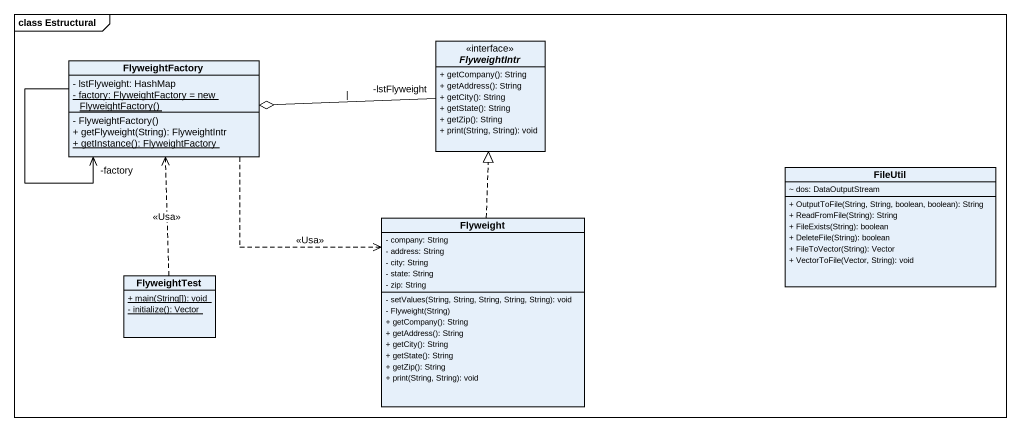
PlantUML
@startuml
mainframe class Estructural
hide circle
hide empty members
skinparam classAttributeIconSize 0
class FlyweightFactory {
  - lstFlyweight: HashMap
  {static} {field} - factory: FlyweightFactory = new FlyweightFactory()
  - FlyweightFactory()
  + getFlyweight(String): FlyweightIntr
  {static} + getInstance(): FlyweightFactory
}
interface FlyweightIntr <<interface>> {
  + getCompany(): String
  + getAddress(): String
  + getCity(): String
  + getState(): String
  + getZip(): String
  + print(String, String): void
}
class FileUtil {
  ~ dos: DataOutputStream
  + OutputToFile(String, String, boolean, boolean): String
  + ReadFromFile(String): String
  + FileExists(String): boolean
  + DeleteFile(String): boolean
  + FileToVector(String): Vector
  + VectorToFile(Vector, String): void
}
class Flyweight {
  - company: String
  - address: String
  - city: String
  - state: String
  - zip: String
  - setValues(String, String, String, String, String): void
  - Flyweight(String)
  + getCompany(): String
  + getAddress(): String
  + getCity(): String
  + getState(): String
  + getZip(): String
  + print(String, String): void
}
class FlyweightTest {
  {static} + main(String[]): void
  {static} - initialize(): Vector
}
FlyweightFactory --> "-factory" FlyweightFactory
FlyweightFactory ..> Flyweight : <<Usa>>
FlyweightIntr "-lstFlyweight" -left-o FlyweightFactory : |
Flyweight .up.|> FlyweightIntr
FlyweightTest .up.> FlyweightFactory : <<Usa>>
@enduml
